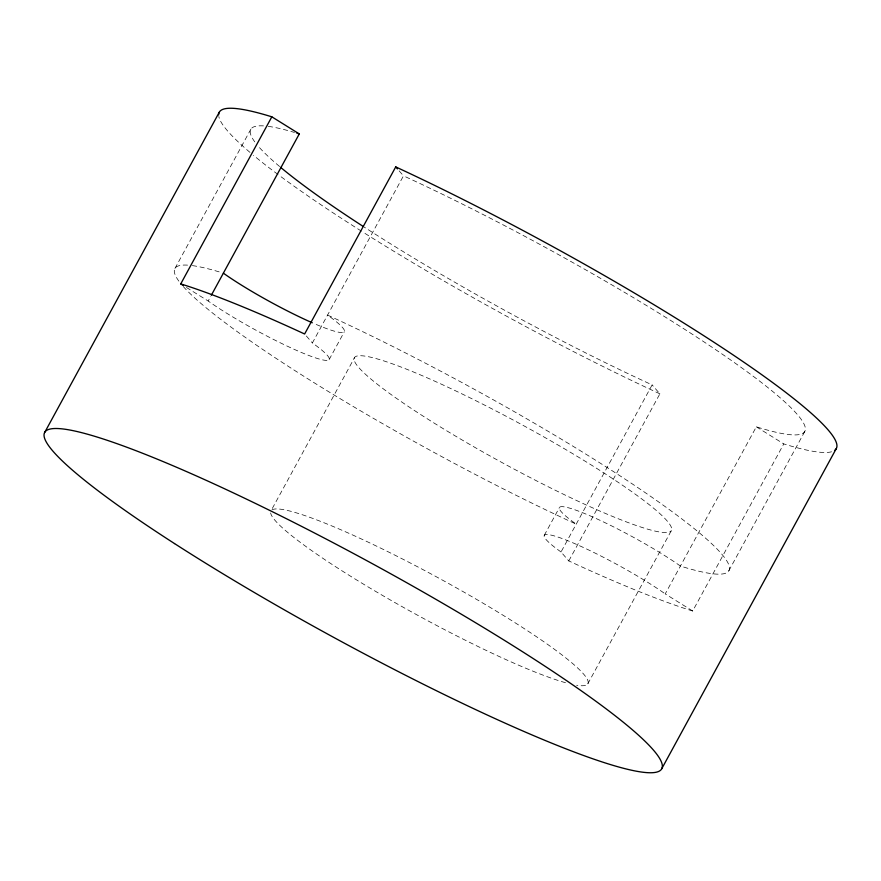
<?xml version="1.0" encoding="UTF-8"?>
<svg xmlns="http://www.w3.org/2000/svg" width="881" height="881" viewBox="0 0 881 881"><rect width="100%" height="100%" fill="white"/><g stroke="black" fill="none" stroke-linecap="round" stroke-linejoin="round"><path stroke-width="0.66" stroke-dasharray="4.41 3.3" d="M174.967 268.408L250.876 129.166M399.17 170.881L403.476 175.848L312.381 342.94A78.464 9.295 28.6 0 1 305.575 354.195A78.464 9.295 28.6 0 1 208.18 301.016L210.713 296.379M329.153 359.58L344.339 331.73M272.317 508.436L354.514 357.675M544.26 535.34L559.446 507.489M831.565 451.777A351.376 41.605 28.6 0 1 783.771 443.914L692.675 611.007A351.376 41.605 28.6 0 1 568.785 560.922L561.032 551.98L652.127 384.898A315.519 37.354 28.6 0 1 364.106 227.023M568.785 560.922L659.88 393.829L652.127 384.898M587.803 683.821L671.322 530.659A180.484 21.364 28.6 0 0 443.286 385.063A180.484 21.364 28.6 0 0 424.135 416.779A180.484 21.364 28.6 0 0 671.322 530.659M692.675 611.007L665.221 593.904L756.327 426.811A315.519 37.354 28.6 0 0 737.287 364.657A315.519 37.354 28.6 0 0 403.476 175.848M728.807 570.822L804.727 431.58M756.327 426.811L783.771 443.914M186.453 287.481L208.18 301.016M306.346 335.991L312.381 342.94M659.88 393.829A351.376 41.605 28.6 0 1 362.576 231.89M361.408 231.141A351.376 41.605 28.6 0 1 278.947 175.209M278 174.493A351.376 41.605 28.6 0 1 253.475 155.309M249.973 152.38A351.376 41.605 28.6 0 1 218.829 116.523M183.259 286.512A315.519 37.354 28.6 0 0 576.207 524.14A78.464 9.295 28.6 0 1 583.013 512.874A78.464 9.295 28.6 0 1 680.407 566.054A315.519 37.354 28.6 0 0 661.378 503.899A315.519 37.354 28.6 0 0 327.567 315.09A78.464 9.295 28.6 0 1 313.581 323.338M178.854 281.116A315.519 37.354 28.6 0 1 188.468 265.192M192.366 265.61A315.519 37.354 28.6 0 1 220.922 272.416M561.032 551.98A78.464 9.295 28.6 0 1 567.827 540.725A78.464 9.295 28.6 0 1 665.221 593.904M279.607 166.52A315.519 37.354 28.6 0 1 258.463 146.455M254.774 141.874A315.519 37.354 28.6 0 1 264.388 125.95M268.287 126.368A315.519 37.354 28.6 0 1 294.452 132.447M272.009 509.868A180.484 21.364 28.6 0 1 469.947 595.556A180.484 21.364 28.6 0 1 576.637 685.253M565.525 682.709A180.484 21.364 28.6 0 1 388.862 599.113A180.484 21.364 28.6 0 1 270.665 512.951"/><path stroke-width="1.32" d="M44.634 432.549L219.237 112.294M183.028 285.345L180.737 283.913L271.833 116.821L299.287 133.923L211.352 295.212M834.571 450.444A351.376 41.605 28.6 0 0 709.117 339.13A351.376 41.605 28.6 0 0 395.723 166.905L304.628 333.998A351.376 41.605 28.6 0 0 180.737 283.913M661.763 768.706L836.366 448.451M395.723 166.905L397.452 168.899M218.664 114.948A351.376 41.605 28.6 0 1 271.833 116.821M312.303 322.787A78.464 9.295 28.6 0 1 223.367 273.165M363.093 226.373A315.519 37.354 28.6 0 1 280.587 167.335M296.842 133.174A315.519 37.354 28.6 0 1 299.287 133.923M174.515 543.566A351.376 41.605 28.6 0 0 661.014 769.796A351.376 41.605 28.6 0 0 224.049 488.526A351.376 41.605 28.6 0 0 174.515 543.566"/></g></svg>
